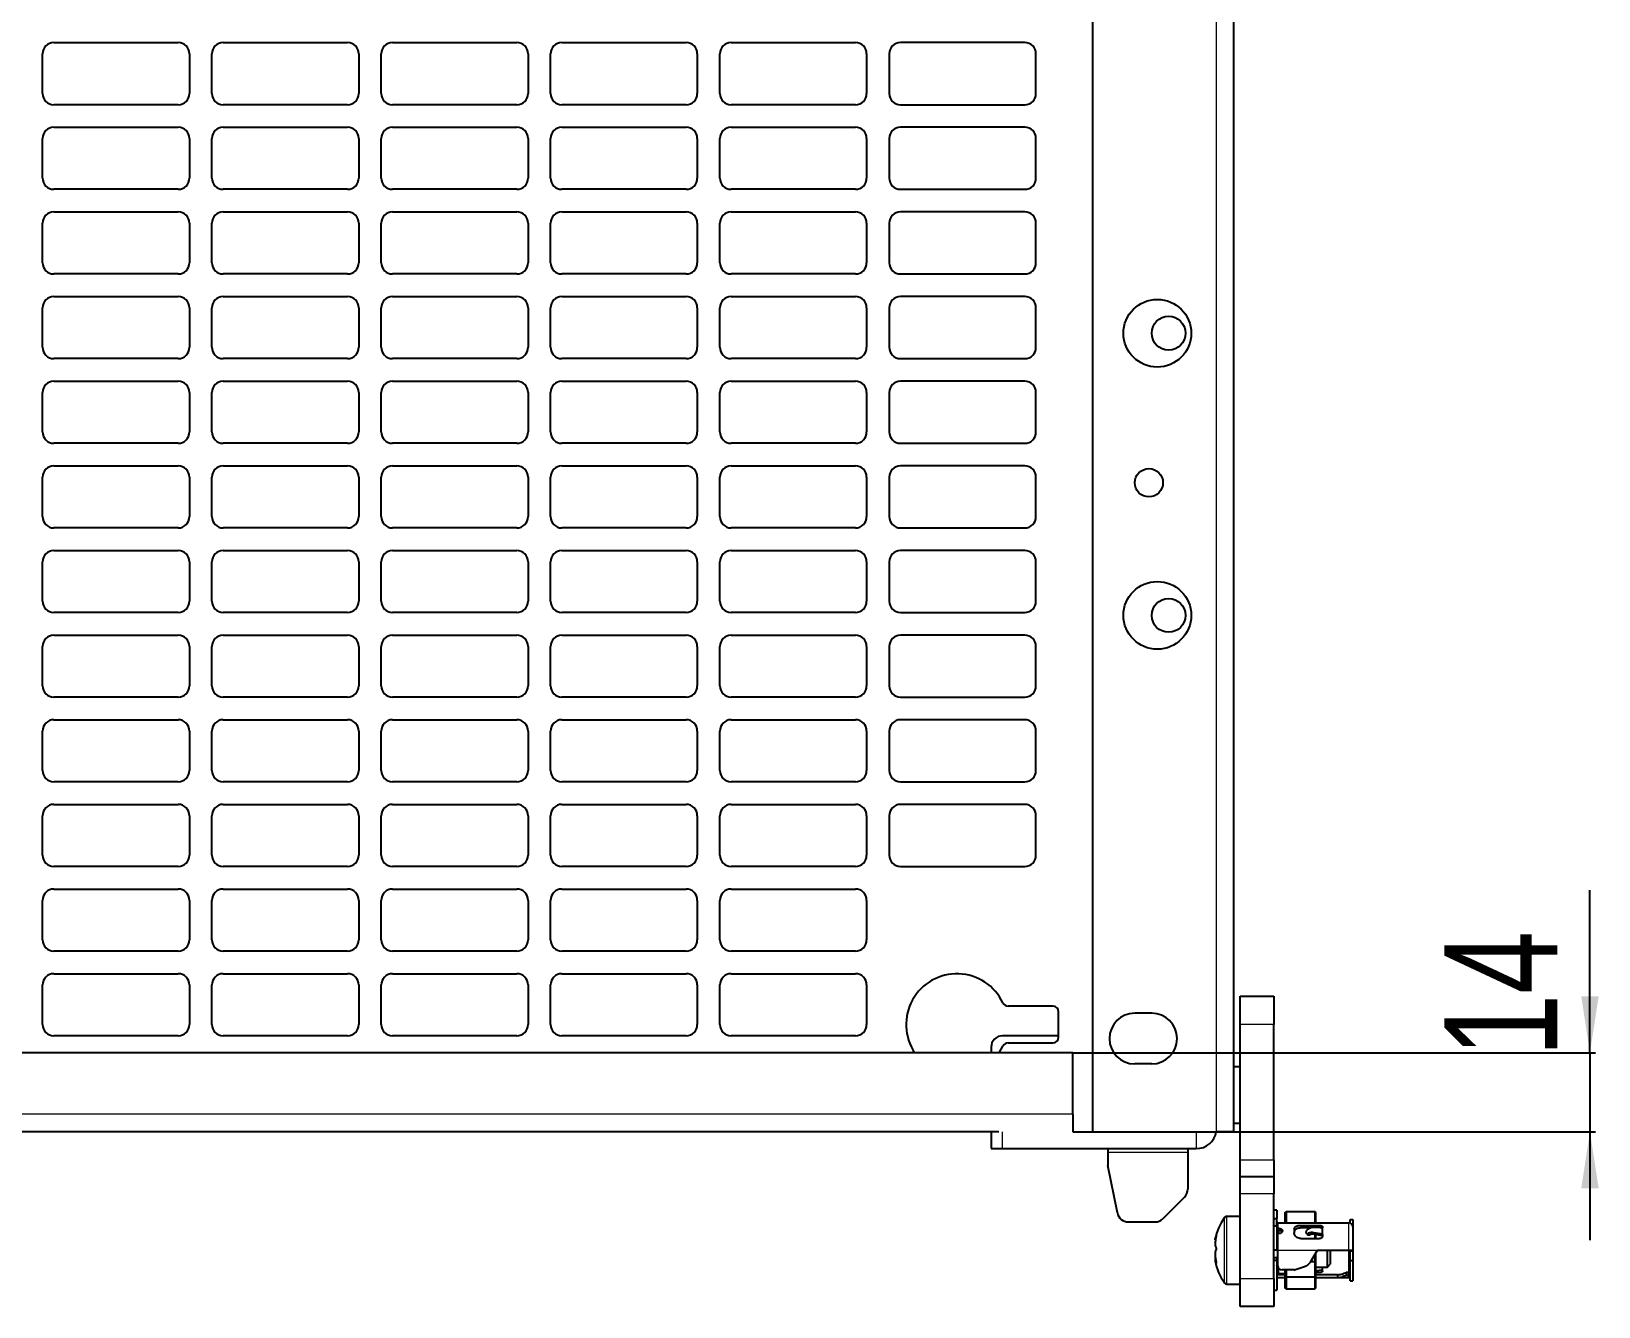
# Model space of a CAD drawing. Header units: millimetres. Extents: x -403 to 1106, y 650 to 1898.
# Drawn here: x 828.3 to 1106, y 831.4 to 1057.4 of the extents above; entities that cross this region are included whole.
import ezdxf

# ---------------------------------------------------------------- set-up
doc = ezdxf.new("R2010")
doc.units = ezdxf.units.MM
doc.layers.add('FORMAT', color=7, linetype='Continuous')
doc.styles.add('SLDTEXTSTYLE0', font='TXT', dxfattribs={"width": 0.75})
doc.dimstyles.new('SLDDIMSTYLE1', dxfattribs={"dimtxt": 20, "dimasz": 10, "dimexe": 0, "dimexo": 0.0625, "dimgap": 5, "dimtad": 2, "dimdec": 1, "dimrnd": 1e-09, "dimzin": 12, "dimdsep": 46, "dimtxsty": 'SLDTEXTSTYLE0', "dimsah": 1, "dimcen": 0.09, "dimadec": 0, "dimazin": 3, "dimtfac": 1, "dimtmove": 0, "dimatfit": 0, "dimfxl": 0, "dimfrac": 2, "dimtolj": 1, "dimtzin": 12, "dimarcsym": 0})

# ---------------------------------------------------------------- blocks, each defined once
blk = doc.blocks.new('_D_8')
at = {"layer": 'FORMAT'}
for p, q in [((1104.46, 876.35), (1104.46, 905.17)), ((1012.82, 876.35), (1105.46, 876.35)), ((1104.46, 876.35), (1104.46, 862.35)), ((1012.82, 862.35), (1105.46, 862.35)), ((1104.46, 862.35), (1104.46, 843.12))]:
    blk.add_line(p, q, dxfattribs=at)
for points in [[(1104.46, 876.35), (1106, 886.35), (1102.92, 886.35)], [(1104.46, 862.35), (1102.92, 852.35), (1106, 852.35)]]:
    blk.add_solid(points, dxfattribs=at)
at = {"layer": 'FORMAT', "insert": (1078.68, 875.62), "char_height": 20, "attachment_point": 1, "rotation": 90, "style": 'SLDTEXTSTYLE0'}
blk.add_mtext('14', dxfattribs=at)

msp = doc.modelspace()

# ---------------------------------------------------------------- linework, layer by layer
at = {"color": 7, "linetype": 'Continuous', "lineweight": 25}
for p, q in [((1041.31, 1745.36), (1041.31, 862.36)), ((1016.31, 1716.16), (1016.31, 862.36)), ((832.31, 1055.36), (854.31, 1055.36)), ((862.31, 1055.36), (884.31, 1055.36)), ((892.31, 1055.36), (914.31, 1055.36)), ((922.31, 1055.36), (944.31, 1055.36)), ((952.31, 1055.36), (974.31, 1055.36)), ((1004.31, 1055.36), (982.31, 1055.36)), ((830.31, 1046.36), (830.31, 1053.36)), ((856.31, 1053.36), (856.31, 1046.36)), ((860.31, 1046.36), (860.31, 1053.36)), ((886.31, 1053.36), (886.31, 1046.36)), ((890.31, 1046.36), (890.31, 1053.36)), ((916.31, 1053.36), (916.31, 1046.36)), ((920.31, 1046.36), (920.31, 1053.36)), ((946.31, 1053.36), (946.31, 1046.36)), ((950.31, 1046.36), (950.31, 1053.36)), ((976.31, 1053.36), (976.31, 1046.36)), ((980.31, 1053.36), (980.31, 1046.36)), ((1006.31, 1046.36), (1006.31, 1053.36)), ((854.31, 1044.36), (832.31, 1044.36)), ((884.31, 1044.36), (862.31, 1044.36)), ((914.31, 1044.36), (892.31, 1044.36)), ((944.31, 1044.36), (922.31, 1044.36)), ((974.31, 1044.36), (952.31, 1044.36)), ((982.31, 1044.36), (1004.31, 1044.36)), ((832.31, 1040.36), (854.31, 1040.36)), ((862.31, 1040.36), (884.31, 1040.36)), ((892.31, 1040.36), (914.31, 1040.36)), ((922.31, 1040.36), (944.31, 1040.36)), ((952.31, 1040.36), (974.31, 1040.36)), ((1004.31, 1040.36), (982.31, 1040.36)), ((830.31, 1031.36), (830.31, 1038.36)), ((856.31, 1038.36), (856.31, 1031.36)), ((860.31, 1031.36), (860.31, 1038.36)), ((886.31, 1038.36), (886.31, 1031.36)), ((890.31, 1031.36), (890.31, 1038.36)), ((916.31, 1038.36), (916.31, 1031.36)), ((920.31, 1031.36), (920.31, 1038.36)), ((946.31, 1038.36), (946.31, 1031.36)), ((950.31, 1031.36), (950.31, 1038.36)), ((976.31, 1038.36), (976.31, 1031.36)), ((980.31, 1038.36), (980.31, 1031.36)), ((1006.31, 1031.36), (1006.31, 1038.36)), ((854.31, 1029.36), (832.31, 1029.36)), ((884.31, 1029.36), (862.31, 1029.36)), ((914.31, 1029.36), (892.31, 1029.36)), ((944.31, 1029.36), (922.31, 1029.36)), ((974.31, 1029.36), (952.31, 1029.36)), ((982.31, 1029.36), (1004.31, 1029.36)), ((832.31, 1025.36), (854.31, 1025.36)), ((862.31, 1025.36), (884.31, 1025.36)), ((892.31, 1025.36), (914.31, 1025.36)), ((922.31, 1025.36), (944.31, 1025.36)), ((952.31, 1025.36), (974.31, 1025.36)), ((1004.31, 1025.36), (982.31, 1025.36)), ((830.31, 1016.36), (830.31, 1023.36)), ((856.31, 1023.36), (856.31, 1016.36)), ((860.31, 1016.36), (860.31, 1023.36)), ((886.31, 1023.36), (886.31, 1016.36)), ((890.31, 1016.36), (890.31, 1023.36)), ((916.31, 1023.36), (916.31, 1016.36)), ((920.31, 1016.36), (920.31, 1023.36)), ((946.31, 1023.36), (946.31, 1016.36)), ((950.31, 1016.36), (950.31, 1023.36)), ((976.31, 1023.36), (976.31, 1016.36)), ((980.31, 1023.36), (980.31, 1016.36)), ((1006.31, 1016.36), (1006.31, 1023.36)), ((854.31, 1014.36), (832.31, 1014.36)), ((884.31, 1014.36), (862.31, 1014.36)), ((914.31, 1014.36), (892.31, 1014.36)), ((944.31, 1014.36), (922.31, 1014.36)), ((974.31, 1014.36), (952.31, 1014.36)), ((982.31, 1014.36), (1004.31, 1014.36)), ((830.31, 1001.36), (830.31, 1008.36)), ((832.31, 1010.36), (854.31, 1010.36)), ((856.31, 1008.36), (856.31, 1001.36)), ((860.31, 1001.36), (860.31, 1008.36)), ((862.31, 1010.36), (884.31, 1010.36)), ((886.31, 1008.36), (886.31, 1001.36)), ((890.31, 1001.36), (890.31, 1008.36)), ((892.31, 1010.36), (914.31, 1010.36)), ((916.31, 1008.36), (916.31, 1001.36)), ((920.31, 1001.36), (920.31, 1008.36)), ((922.31, 1010.36), (944.31, 1010.36)), ((946.31, 1008.36), (946.31, 1001.36)), ((950.31, 1001.36), (950.31, 1008.36)), ((952.31, 1010.36), (974.31, 1010.36)), ((976.31, 1008.36), (976.31, 1001.36)), ((980.31, 1008.36), (980.31, 1001.36)), ((1004.31, 1010.36), (982.31, 1010.36)), ((1006.31, 1001.36), (1006.31, 1008.36)), ((854.31, 999.36), (832.31, 999.36)), ((884.31, 999.36), (862.31, 999.36)), ((914.31, 999.36), (892.31, 999.36)), ((944.31, 999.36), (922.31, 999.36)), ((974.31, 999.36), (952.31, 999.36)), ((982.31, 999.36), (1004.31, 999.36)), ((832.31, 995.36), (854.31, 995.36)), ((862.31, 995.36), (884.31, 995.36)), ((892.31, 995.36), (914.31, 995.36)), ((922.31, 995.36), (944.31, 995.36)), ((952.31, 995.36), (974.31, 995.36)), ((1004.31, 995.36), (982.31, 995.36)), ((830.31, 986.36), (830.31, 993.36)), ((856.31, 993.36), (856.31, 986.36)), ((860.31, 986.36), (860.31, 993.36)), ((886.31, 993.36), (886.31, 986.36)), ((890.31, 986.36), (890.31, 993.36)), ((916.31, 993.36), (916.31, 986.36)), ((920.31, 986.36), (920.31, 993.36)), ((946.31, 993.36), (946.31, 986.36)), ((950.31, 986.36), (950.31, 993.36)), ((976.31, 993.36), (976.31, 986.36)), ((980.31, 993.36), (980.31, 986.36)), ((1006.31, 986.36), (1006.31, 993.36)), ((854.31, 984.36), (832.31, 984.36)), ((884.31, 984.36), (862.31, 984.36)), ((914.31, 984.36), (892.31, 984.36)), ((944.31, 984.36), (922.31, 984.36)), ((974.31, 984.36), (952.31, 984.36)), ((982.31, 984.36), (1004.31, 984.36)), ((832.31, 980.36), (854.31, 980.36)), ((862.31, 980.36), (884.31, 980.36)), ((892.31, 980.36), (914.31, 980.36)), ((922.31, 980.36), (944.31, 980.36)), ((952.31, 980.36), (974.31, 980.36)), ((1004.31, 980.36), (982.31, 980.36)), ((830.31, 971.36), (830.31, 978.36)), ((856.31, 978.36), (856.31, 971.36)), ((860.31, 971.36), (860.31, 978.36)), ((886.31, 978.36), (886.31, 971.36)), ((890.31, 971.36), (890.31, 978.36)), ((916.31, 978.36), (916.31, 971.36)), ((920.31, 971.36), (920.31, 978.36)), ((946.31, 978.36), (946.31, 971.36)), ((950.31, 971.36), (950.31, 978.36)), ((976.31, 978.36), (976.31, 971.36)), ((980.31, 978.36), (980.31, 971.36)), ((1006.31, 971.36), (1006.31, 978.36)), ((854.31, 969.36), (832.31, 969.36)), ((884.31, 969.36), (862.31, 969.36)), ((914.31, 969.36), (892.31, 969.36)), ((944.31, 969.36), (922.31, 969.36)), ((974.31, 969.36), (952.31, 969.36)), ((982.31, 969.36), (1004.31, 969.36)), ((832.31, 965.36), (854.31, 965.36)), ((862.31, 965.36), (884.31, 965.36)), ((892.31, 965.36), (914.31, 965.36)), ((922.31, 965.36), (944.31, 965.36)), ((952.31, 965.36), (974.31, 965.36)), ((1004.31, 965.36), (982.31, 965.36)), ((830.31, 956.36), (830.31, 963.36)), ((856.31, 963.36), (856.31, 956.36)), ((860.31, 956.36), (860.31, 963.36)), ((886.31, 963.36), (886.31, 956.36)), ((890.31, 956.36), (890.31, 963.36)), ((916.31, 963.36), (916.31, 956.36)), ((920.31, 956.36), (920.31, 963.36)), ((946.31, 963.36), (946.31, 956.36)), ((950.31, 956.36), (950.31, 963.36)), ((976.31, 963.36), (976.31, 956.36)), ((980.31, 963.36), (980.31, 956.36)), ((1006.31, 956.36), (1006.31, 963.36)), ((854.31, 954.36), (832.31, 954.36)), ((884.31, 954.36), (862.31, 954.36)), ((914.31, 954.36), (892.31, 954.36)), ((944.31, 954.36), (922.31, 954.36)), ((974.31, 954.36), (952.31, 954.36)), ((982.31, 954.36), (1004.31, 954.36)), ((832.31, 950.36), (854.31, 950.36)), ((862.31, 950.36), (884.31, 950.36)), ((892.31, 950.36), (914.31, 950.36)), ((922.31, 950.36), (944.31, 950.36)), ((952.31, 950.36), (974.31, 950.36)), ((1004.31, 950.36), (982.31, 950.36)), ((830.31, 941.36), (830.31, 948.36)), ((856.31, 948.36), (856.31, 941.36)), ((860.31, 941.36), (860.31, 948.36)), ((886.31, 948.36), (886.31, 941.36)), ((890.31, 941.36), (890.31, 948.36)), ((916.31, 948.36), (916.31, 941.36)), ((920.31, 941.36), (920.31, 948.36)), ((946.31, 948.36), (946.31, 941.36)), ((950.31, 941.36), (950.31, 948.36)), ((976.31, 948.36), (976.31, 941.36)), ((980.31, 948.36), (980.31, 941.36)), ((1006.31, 941.36), (1006.31, 948.36)), ((854.31, 939.36), (832.31, 939.36)), ((884.31, 939.36), (862.31, 939.36)), ((914.31, 939.36), (892.31, 939.36)), ((944.31, 939.36), (922.31, 939.36)), ((974.31, 939.36), (952.31, 939.36)), ((982.31, 939.36), (1004.31, 939.36)), ((830.31, 926.36), (830.31, 933.36)), ((832.31, 935.36), (854.31, 935.36)), ((856.31, 933.36), (856.31, 926.36)), ((860.31, 926.36), (860.31, 933.36)), ((862.31, 935.36), (884.31, 935.36)), ((886.31, 933.36), (886.31, 926.36)), ((890.31, 926.36), (890.31, 933.36)), ((892.31, 935.36), (914.31, 935.36)), ((916.31, 933.36), (916.31, 926.36)), ((920.31, 926.36), (920.31, 933.36)), ((922.31, 935.36), (944.31, 935.36)), ((946.31, 933.36), (946.31, 926.36)), ((950.31, 926.36), (950.31, 933.36)), ((952.31, 935.36), (974.31, 935.36)), ((976.31, 933.36), (976.31, 926.36)), ((980.31, 933.36), (980.31, 926.36)), ((1004.31, 935.36), (982.31, 935.36)), ((1006.31, 926.36), (1006.31, 933.36)), ((854.31, 924.36), (832.31, 924.36)), ((884.31, 924.36), (862.31, 924.36)), ((914.31, 924.36), (892.31, 924.36)), ((944.31, 924.36), (922.31, 924.36)), ((974.31, 924.36), (952.31, 924.36)), ((982.31, 924.36), (1004.31, 924.36)), ((832.31, 920.36), (854.31, 920.36)), ((862.31, 920.36), (884.31, 920.36)), ((892.31, 920.36), (914.31, 920.36)), ((922.31, 920.36), (944.31, 920.36)), ((952.31, 920.36), (974.31, 920.36)), ((1004.31, 920.36), (982.31, 920.36)), ((830.31, 911.36), (830.31, 918.36)), ((856.31, 918.36), (856.31, 911.36)), ((860.31, 911.36), (860.31, 918.36)), ((886.31, 918.36), (886.31, 911.36)), ((890.31, 911.36), (890.31, 918.36)), ((916.31, 918.36), (916.31, 911.36)), ((920.31, 911.36), (920.31, 918.36)), ((946.31, 918.36), (946.31, 911.36)), ((950.31, 911.36), (950.31, 918.36)), ((976.31, 918.36), (976.31, 911.36)), ((980.31, 918.36), (980.31, 911.36)), ((1006.31, 911.36), (1006.31, 918.36)), ((854.31, 909.36), (832.31, 909.36)), ((884.31, 909.36), (862.31, 909.36)), ((914.31, 909.36), (892.31, 909.36)), ((944.31, 909.36), (922.31, 909.36)), ((974.31, 909.36), (952.31, 909.36)), ((982.31, 909.36), (1004.31, 909.36)), ((832.31, 905.36), (854.31, 905.36)), ((862.31, 905.36), (884.31, 905.36)), ((892.31, 905.36), (914.31, 905.36)), ((922.31, 905.36), (944.31, 905.36)), ((952.31, 905.36), (974.31, 905.36)), ((830.31, 896.36), (830.31, 903.36)), ((856.31, 903.36), (856.31, 896.36)), ((860.31, 896.36), (860.31, 903.36)), ((886.31, 903.36), (886.31, 896.36)), ((890.31, 896.36), (890.31, 903.36)), ((916.31, 903.36), (916.31, 896.36)), ((920.31, 896.36), (920.31, 903.36)), ((946.31, 903.36), (946.31, 896.36)), ((950.31, 896.36), (950.31, 903.36)), ((976.31, 903.36), (976.31, 896.36)), ((854.31, 894.36), (832.31, 894.36)), ((884.31, 894.36), (862.31, 894.36)), ((914.31, 894.36), (892.31, 894.36)), ((944.31, 894.36), (922.31, 894.36)), ((974.31, 894.36), (952.31, 894.36)), ((832.31, 890.36), (854.31, 890.36)), ((862.31, 890.36), (884.31, 890.36)), ((892.31, 890.36), (914.31, 890.36)), ((922.31, 890.36), (944.31, 890.36)), ((952.31, 890.36), (974.31, 890.36)), ((830.31, 881.36), (830.31, 888.36)), ((856.31, 888.36), (856.31, 881.36)), ((860.31, 881.36), (860.31, 888.36)), ((886.31, 888.36), (886.31, 881.36)), ((890.31, 881.36), (890.31, 888.36)), ((916.31, 888.36), (916.31, 881.36)), ((920.31, 881.36), (920.31, 888.36)), ((946.31, 888.36), (946.31, 881.36)), ((950.31, 881.36), (950.31, 888.36)), ((976.31, 888.36), (976.31, 881.36)), ((1042.46, 886.36), (1048.46, 886.36)), ((1042.46, 881.36), (1042.46, 886.36)), ((1048.46, 886.36), (1048.46, 881.36)), ((1009.31, 884.6), (1001.37, 884.6)), ((1010.31, 879.1), (1010.31, 883.6)), ((1026.81, 883.36), (1023.81, 883.36)), ((1042.46, 857.36), (1042.46, 881.36)), ((1048.46, 857.36), (1048.46, 881.36)), ((854.31, 879.36), (832.31, 879.36)), ((884.31, 879.36), (862.31, 879.36)), ((914.31, 879.36), (892.31, 879.36)), ((944.31, 879.36), (922.31, 879.36)), ((974.31, 879.36), (952.31, 879.36)), ((999.8, 876.35), (1000.46, 877.52)), ((1010.31, 879.36), (1000.36, 879.36)), ((1001.37, 878.1), (1009.31, 878.1)), ((1012.81, 876.35), (583.81, 876.35)), ((998.36, 877.36), (998.36, 876.35)), ((1012.81, 865.45), (1012.81, 876.35)), ((1026.81, 874.36), (1023.81, 874.36)), ((1042.46, 873.86), (1041.31, 873.86)), ((1012.81, 865.45), (1012.81, 862.35)), ((1041.31, 863.86), (1042.46, 863.86)), ((999.74, 862.35), (596.39, 862.35)), ((998.36, 862.35), (998.36, 859.36)), ((1012.81, 862.36), (1016.31, 862.36)), ((1016.31, 862.36), (1038.21, 862.36)), ((1041.31, 862.36), (1038.21, 862.36)), ((998.36, 859.36), (1000.36, 859.36)), ((1000.36, 859.36), (1034.71, 859.36)), ((1019.06, 859.36), (1019.06, 858.76)), ((1019.06, 858.76), (1019.06, 856.36)), ((1033.21, 859.36), (1033.21, 858.76)), ((1033.21, 858.76), (1033.21, 852.19)), ((1020.74, 847.96), (1019.06, 856.36)), ((1042.46, 854.36), (1042.46, 857.36)), ((1048.46, 857.36), (1048.46, 854.36)), ((1048.46, 854.36), (1042.46, 854.36)), ((1042.46, 851.36), (1042.46, 854.36)), ((1048.46, 854.36), (1048.46, 851.36)), ((1032.63, 850.77), (1028.8, 846.94)), ((1042.46, 836.36), (1042.46, 851.36)), ((1048.46, 836.36), (1048.46, 851.36)), ((1042.46, 847.36), (1040.14, 847.36)), ((1048.96, 848.46), (1048.46, 848.46)), ((1048.46, 846.99), (1048.96, 846.99)), ((1048.96, 848.46), (1048.96, 846.99)), ((1048.96, 845.68), (1048.96, 846.99)), ((1050.46, 848.07), (1050.66, 848.2)), ((1050.46, 846.21), (1050.46, 848.07)), ((1050.66, 848.2), (1050.66, 846.21)), ((1050.66, 848.2), (1055.75, 848.2)), ((1055.75, 846.21), (1055.75, 848.2)), ((1055.75, 848.2), (1055.86, 847.97)), ((1055.86, 847.97), (1055.86, 846.21)), ((1022.7, 846.36), (1027.38, 846.36)), ((1048.46, 845.68), (1048.96, 845.68)), ((1048.96, 845.68), (1048.96, 841.36)), ((1049.26, 844.36), (1049, 844.36)), ((1049.16, 846.21), (1059.76, 846.21)), ((1049.41, 845.2), (1049.16, 845.2)), ((1049.41, 844.81), (1049.16, 844.81)), ((1049.41, 844.31), (1049.16, 844.31)), ((1049.26, 844.31), (1049.26, 844.81)), ((1049.96, 844.85), (1049.96, 844.73)), ((1052.06, 845.11), (1052.06, 844.43)), ((1053.26, 845.75), (1056.56, 845.75)), ((1054.98, 845.3), (1053.26, 845.3)), ((1054.14, 844.55), (1054.14, 844.58)), ((1054.18, 844.41), (1054.41, 844.12)), ((1055.75, 843.41), (1055.75, 844.18)), ((1057.06, 845.52), (1057.06, 845.31)), ((1057.06, 844.17), (1057.06, 845.31)), ((1057.06, 844.17), (1057.06, 843.85)), ((1059.76, 846.21), (1061.76, 846.21)), ((1061.96, 846.79), (1062.46, 846.79)), ((1061.96, 846.18), (1061.96, 846.79)), ((1062.46, 846.79), (1062.46, 845.51)), ((1062.46, 845.51), (1062.46, 841.36)), ((1038.04, 843.21), (1038.07, 843.21)), ((1053.26, 843.41), (1056.56, 843.41)), ((1055.86, 844.13), (1055.86, 843.41)), ((1048.96, 841.36), (1048.46, 841.36)), ((1048.46, 840.05), (1048.96, 840.05)), ((1048.96, 839.52), (1048.46, 839.52)), ((1048.96, 841.36), (1049.16, 841.36)), ((1048.96, 840.05), (1048.96, 839.52)), ((1048.96, 839.91), (1049.16, 839.9)), ((1048.96, 839.52), (1048.96, 834.26)), ((1049.16, 838.61), (1049.16, 841.36)), ((1055.01, 839.36), (1056.16, 841.36)), ((1055.01, 839.36), (1055.75, 839.36)), ((1055.75, 839.36), (1055.75, 840.64)), ((1055.75, 836.66), (1055.75, 839.36)), ((1055.86, 839.36), (1055.75, 839.36)), ((1055.86, 840.84), (1055.86, 839.36)), ((1055.86, 839.36), (1055.86, 836.69)), ((1056.16, 841.36), (1061.76, 841.36)), ((1057.96, 838.36), (1057.96, 841.36)), ((1057.96, 838.36), (1058.46, 838.86)), ((1058.46, 841.36), (1058.46, 838.86)), ((1061.76, 841.36), (1062.46, 841.36)), ((1061.96, 841.23), (1061.96, 841.36)), ((1061.96, 841.23), (1062.46, 841.23)), ((1061.96, 839.53), (1061.96, 841.23)), ((1061.96, 839.53), (1062.46, 839.53)), ((1061.96, 835.93), (1061.96, 839.53)), ((1062.46, 841.36), (1062.46, 841.23)), ((1062.46, 841.23), (1062.46, 839.53)), ((1062.46, 839.53), (1062.46, 835.93)), ((1042.46, 831.36), (1042.46, 836.36)), ((1048.46, 836.36), (1048.46, 831.36)), ((1048.96, 838.36), (1049.21, 838.36)), ((1049.26, 837.91), (1049.16, 837.91)), ((1050.46, 837.01), (1049.16, 837.01)), ((1049.16, 836.51), (1050.46, 836.51)), ((1049.26, 837.21), (1049.26, 838.23)), ((1049.26, 837.21), (1050.46, 837.21)), ((1052.06, 837.86), (1049.91, 837.86)), ((1050.46, 836.68), (1050.46, 837.86)), ((1050.66, 836.66), (1050.46, 836.68)), ((1050.46, 834.64), (1050.46, 836.68)), ((1050.66, 837.86), (1050.66, 836.66)), ((1050.66, 836.66), (1055.75, 836.66)), ((1050.66, 836.66), (1050.66, 834.51)), ((1055.86, 836.69), (1055.75, 836.66)), ((1055.75, 834.51), (1055.75, 836.66)), ((1055.86, 838.36), (1057.96, 838.36)), ((1057.06, 837.82), (1055.86, 837.7)), ((1056.56, 837.41), (1055.86, 837.41)), ((1059.76, 837.01), (1055.86, 837.01)), ((1055.86, 836.69), (1055.86, 834.74)), ((1055.86, 836.51), (1059.76, 836.51)), ((1057.06, 837.82), (1057.06, 838.36)), ((1057.06, 837.65), (1057.06, 837.82)), ((1059.76, 837.01), (1059.76, 836.51)), ((1059.76, 836.51), (1061.76, 836.51)), ((1061.26, 837.41), (1061.26, 836.96)), ((1061.76, 837.41), (1061.26, 837.41)), ((1061.26, 836.96), (1061.76, 836.96)), ((1061.76, 836.96), (1061.76, 837.41)), ((1061.96, 835.93), (1062.46, 835.93)), ((1040.14, 835.36), (1042.46, 835.36)), ((1048.46, 834.26), (1048.96, 834.26)), ((1050.66, 834.51), (1050.46, 834.64)), ((1050.66, 834.51), (1055.75, 834.51)), ((1055.86, 834.74), (1055.75, 834.51)), ((1048.46, 831.36), (1042.46, 831.36))]:
    msp.add_line(p, q, dxfattribs=at)
at = {"color": 8, "linetype": 'Continuous', "lineweight": 18}
for p, q in [((1038.21, 1716.16), (1038.21, 862.36)), ((1048.46, 881.36), (1042.46, 881.36)), ((1012.81, 865.45), (583.81, 865.45)), ((1000.36, 859.36), (1000.36, 862.35)), ((1034.71, 862.36), (1034.71, 859.36)), ((1019.06, 858.76), (1033.21, 858.76)), ((1042.46, 857.36), (1048.46, 857.36)), ((1048.46, 851.36), (1042.46, 851.36)), ((1039.7, 835.59), (1039.7, 847.13)), ((1040.14, 835.36), (1040.14, 847.36)), ((1049.16, 846.21), (1049.16, 845.2)), ((1049.16, 844.31), (1049.16, 841.36)), ((1049.41, 844.81), (1049.41, 845.2)), ((1053.26, 845.75), (1053.26, 845.3)), ((1056.56, 845.3), (1056.56, 845.75)), ((1061.76, 841.36), (1061.76, 846.21)), ((1049.16, 841.36), (1056.16, 841.36)), ((1061.76, 837.61), (1061.76, 841.36)), ((1042.46, 836.36), (1048.46, 836.36)), ((1049.16, 837.91), (1049.16, 837.01))]:
    msp.add_line(p, q, dxfattribs=at)
at = {"color": 7, "linetype": 'Continuous', "lineweight": 25, "flags": 128}
for points in [[(1048.96, 844.83), (1049.03, 844.82), (1049.16, 844.81)], [(1048.96, 844.43), (1048.97, 844.41), (1048.98, 844.38), (1049, 844.36), (1049.02, 844.35), (1049.05, 844.33), (1049.09, 844.32), (1049.12, 844.31), (1049.16, 844.31)], [(1049.26, 844.48), (1049.22, 844.39), (1049.21, 844.36)], [(1048.96, 837.88), (1049.03, 837.9), (1049.16, 837.91)], [(1048.96, 836.98), (1049.03, 836.99), (1049.16, 837.01)], [(1061.76, 836.51), (1061.9, 836.52), (1061.96, 836.54)]]:
    msp.add_lwpolyline(points, dxfattribs=at)
at = {"color": 7, "linetype": 'Continuous', "lineweight": 25}
for centre, radius in [((1027.81, 1003.86), 6), ((1029.81, 1003.86), 3), ((1026.31, 977.36), 2.5), ((1027.81, 953.86), 6), ((1029.81, 953.86), 3)]:
    msp.add_circle(centre, radius, dxfattribs=at)
for centre, radius, start, end in [((832.31, 1053.36), 2, 90, 180), ((854.31, 1053.36), 2, 0, 90), ((862.31, 1053.36), 2, 90, 180), ((884.31, 1053.36), 2, 0, 90), ((892.31, 1053.36), 2, 90, 180), ((914.31, 1053.36), 2, 0, 90), ((922.31, 1053.36), 2, 90, 180), ((944.31, 1053.36), 2, 0, 90), ((952.31, 1053.36), 2, 90, 180), ((974.31, 1053.36), 2, 0, 90), ((982.31, 1053.36), 2, 90, 180), ((1004.31, 1053.36), 2, 0, 90), ((832.31, 1046.36), 2, 180, 270), ((854.31, 1046.36), 2, 270, 0), ((862.31, 1046.36), 2, 180, 270), ((884.31, 1046.36), 2, 270, 0), ((892.31, 1046.36), 2, 180, 270), ((914.31, 1046.36), 2, 270, 0), ((922.31, 1046.36), 2, 180, 270), ((944.31, 1046.36), 2, 270, 0), ((952.31, 1046.36), 2, 180, 270), ((974.31, 1046.36), 2, 270, 0), ((982.31, 1046.36), 2, 180, 270), ((1004.31, 1046.36), 2, 270, 0), ((832.31, 1038.36), 2, 90, 180), ((854.31, 1038.36), 2, 0, 90), ((862.31, 1038.36), 2, 90, 180), ((884.31, 1038.36), 2, 0, 90), ((892.31, 1038.36), 2, 90, 180), ((914.31, 1038.36), 2, 0, 90), ((922.31, 1038.36), 2, 90, 180), ((944.31, 1038.36), 2, 0, 90), ((952.31, 1038.36), 2, 90, 180), ((974.31, 1038.36), 2, 0, 90), ((982.31, 1038.36), 2, 90, 180), ((1004.31, 1038.36), 2, 0, 90), ((832.31, 1031.36), 2, 180, 270), ((854.31, 1031.36), 2, 270, 0), ((862.31, 1031.36), 2, 180, 270), ((884.31, 1031.36), 2, 270, 0), ((892.31, 1031.36), 2, 180, 270), ((914.31, 1031.36), 2, 270, 0), ((922.31, 1031.36), 2, 180, 270), ((944.31, 1031.36), 2, 270, 0), ((952.31, 1031.36), 2, 180, 270), ((974.31, 1031.36), 2, 270, 0), ((982.31, 1031.36), 2, 180, 270), ((1004.31, 1031.36), 2, 270, 0), ((832.31, 1023.36), 2, 90, 180), ((854.31, 1023.36), 2, 0, 90), ((862.31, 1023.36), 2, 90, 180), ((884.31, 1023.36), 2, 0, 90), ((892.31, 1023.36), 2, 90, 180), ((914.31, 1023.36), 2, 0, 90), ((922.31, 1023.36), 2, 90, 180), ((944.31, 1023.36), 2, 0, 90), ((952.31, 1023.36), 2, 90, 180), ((974.31, 1023.36), 2, 0, 90), ((982.31, 1023.36), 2, 90, 180), ((1004.31, 1023.36), 2, 0, 90), ((832.31, 1016.36), 2, 180, 270), ((854.31, 1016.36), 2, 270, 0), ((862.31, 1016.36), 2, 180, 270), ((884.31, 1016.36), 2, 270, 0), ((892.31, 1016.36), 2, 180, 270), ((914.31, 1016.36), 2, 270, 0), ((922.31, 1016.36), 2, 180, 270), ((944.31, 1016.36), 2, 270, 0), ((952.31, 1016.36), 2, 180, 270), ((974.31, 1016.36), 2, 270, 0), ((982.31, 1016.36), 2, 180, 270), ((1004.31, 1016.36), 2, 270, 0), ((832.31, 1008.36), 2, 90, 180), ((854.31, 1008.36), 2, 0, 90), ((862.31, 1008.36), 2, 90, 180), ((884.31, 1008.36), 2, 0, 90), ((892.31, 1008.36), 2, 90, 180), ((914.31, 1008.36), 2, 0, 90), ((922.31, 1008.36), 2, 90, 180), ((944.31, 1008.36), 2, 0, 90), ((952.31, 1008.36), 2, 90, 180), ((974.31, 1008.36), 2, 0, 90), ((982.31, 1008.36), 2, 90, 180), ((1004.31, 1008.36), 2, 0, 90), ((832.31, 1001.36), 2, 180, 270), ((854.31, 1001.36), 2, 270, 0), ((862.31, 1001.36), 2, 180, 270), ((884.31, 1001.36), 2, 270, 0), ((892.31, 1001.36), 2, 180, 270), ((914.31, 1001.36), 2, 270, 0), ((922.31, 1001.36), 2, 180, 270), ((944.31, 1001.36), 2, 270, 0), ((952.31, 1001.36), 2, 180, 270), ((974.31, 1001.36), 2, 270, 0), ((982.31, 1001.36), 2, 180, 270), ((1004.31, 1001.36), 2, 270, 0), ((832.31, 993.36), 2, 90, 180), ((854.31, 993.36), 2, 0, 90), ((862.31, 993.36), 2, 90, 180), ((884.31, 993.36), 2, 0, 90), ((892.31, 993.36), 2, 90, 180), ((914.31, 993.36), 2, 0, 90), ((922.31, 993.36), 2, 90, 180), ((944.31, 993.36), 2, 0, 90), ((952.31, 993.36), 2, 90, 180), ((974.31, 993.36), 2, 0, 90), ((982.31, 993.36), 2, 90, 180), ((1004.31, 993.36), 2, 0, 90), ((832.31, 986.36), 2, 180, 270), ((854.31, 986.36), 2, 270, 0), ((862.31, 986.36), 2, 180, 270), ((884.31, 986.36), 2, 270, 0), ((892.31, 986.36), 2, 180, 270), ((914.31, 986.36), 2, 270, 0), ((922.31, 986.36), 2, 180, 270), ((944.31, 986.36), 2, 270, 0), ((952.31, 986.36), 2, 180, 270), ((974.31, 986.36), 2, 270, 0), ((982.31, 986.36), 2, 180, 270), ((1004.31, 986.36), 2, 270, 0), ((832.31, 978.36), 2, 90, 180), ((854.31, 978.36), 2, 0, 90), ((862.31, 978.36), 2, 90, 180), ((884.31, 978.36), 2, 0, 90), ((892.31, 978.36), 2, 90, 180), ((914.31, 978.36), 2, 0, 90), ((922.31, 978.36), 2, 90, 180), ((944.31, 978.36), 2, 0, 90), ((952.31, 978.36), 2, 90, 180), ((974.31, 978.36), 2, 0, 90), ((982.31, 978.36), 2, 90, 180), ((1004.31, 978.36), 2, 0, 90), ((832.31, 971.36), 2, 180, 270), ((854.31, 971.36), 2, 270, 0), ((862.31, 971.36), 2, 180, 270), ((884.31, 971.36), 2, 270, 0), ((892.31, 971.36), 2, 180, 270), ((914.31, 971.36), 2, 270, 0), ((922.31, 971.36), 2, 180, 270), ((944.31, 971.36), 2, 270, 0), ((952.31, 971.36), 2, 180, 270), ((974.31, 971.36), 2, 270, 0), ((982.31, 971.36), 2, 180, 270), ((1004.31, 971.36), 2, 270, 0), ((832.31, 963.36), 2, 90, 180), ((854.31, 963.36), 2, 0, 90), ((862.31, 963.36), 2, 90, 180), ((884.31, 963.36), 2, 0, 90), ((892.31, 963.36), 2, 90, 180), ((914.31, 963.36), 2, 0, 90), ((922.31, 963.36), 2, 90, 180), ((944.31, 963.36), 2, 0, 90), ((952.31, 963.36), 2, 90, 180), ((974.31, 963.36), 2, 0, 90), ((982.31, 963.36), 2, 90, 180), ((1004.31, 963.36), 2, 0, 90), ((832.31, 956.36), 2, 180, 270), ((854.31, 956.36), 2, 270, 0), ((862.31, 956.36), 2, 180, 270), ((884.31, 956.36), 2, 270, 0), ((892.31, 956.36), 2, 180, 270), ((914.31, 956.36), 2, 270, 0), ((922.31, 956.36), 2, 180, 270), ((944.31, 956.36), 2, 270, 0), ((952.31, 956.36), 2, 180, 270), ((974.31, 956.36), 2, 270, 0), ((982.31, 956.36), 2, 180, 270), ((1004.31, 956.36), 2, 270, 0), ((832.31, 948.36), 2, 90, 180), ((854.31, 948.36), 2, 0, 90), ((862.31, 948.36), 2, 90, 180), ((884.31, 948.36), 2, 0, 90), ((892.31, 948.36), 2, 90, 180), ((914.31, 948.36), 2, 0, 90), ((922.31, 948.36), 2, 90, 180), ((944.31, 948.36), 2, 0, 90), ((952.31, 948.36), 2, 90, 180), ((974.31, 948.36), 2, 0, 90), ((982.31, 948.36), 2, 90, 180), ((1004.31, 948.36), 2, 0, 90), ((832.31, 941.36), 2, 180, 270), ((854.31, 941.36), 2, 270, 0), ((862.31, 941.36), 2, 180, 270), ((884.31, 941.36), 2, 270, 0), ((892.31, 941.36), 2, 180, 270), ((914.31, 941.36), 2, 270, 0), ((922.31, 941.36), 2, 180, 270), ((944.31, 941.36), 2, 270, 0), ((952.31, 941.36), 2, 180, 270), ((974.31, 941.36), 2, 270, 0), ((982.31, 941.36), 2, 180, 270), ((1004.31, 941.36), 2, 270, 0), ((832.31, 933.36), 2, 90, 180), ((854.31, 933.36), 2, 0, 90), ((862.31, 933.36), 2, 90, 180), ((884.31, 933.36), 2, 0, 90), ((892.31, 933.36), 2, 90, 180), ((914.31, 933.36), 2, 0, 90), ((922.31, 933.36), 2, 90, 180), ((944.31, 933.36), 2, 0, 90), ((952.31, 933.36), 2, 90, 180), ((974.31, 933.36), 2, 0, 90), ((982.31, 933.36), 2, 90, 180), ((1004.31, 933.36), 2, 0, 90), ((832.31, 926.36), 2, 180, 270), ((854.31, 926.36), 2, 270, 0), ((862.31, 926.36), 2, 180, 270), ((884.31, 926.36), 2, 270, 0), ((892.31, 926.36), 2, 180, 270), ((914.31, 926.36), 2, 270, 0), ((922.31, 926.36), 2, 180, 270), ((944.31, 926.36), 2, 270, 0), ((952.31, 926.36), 2, 180, 270), ((974.31, 926.36), 2, 270, 0), ((982.31, 926.36), 2, 180, 270), ((1004.31, 926.36), 2, 270, 0), ((832.31, 918.36), 2, 90, 180), ((854.31, 918.36), 2, 0, 90), ((862.31, 918.36), 2, 90, 180), ((884.31, 918.36), 2, 0, 90), ((892.31, 918.36), 2, 90, 180), ((914.31, 918.36), 2, 0, 90), ((922.31, 918.36), 2, 90, 180), ((944.31, 918.36), 2, 0, 90), ((952.31, 918.36), 2, 90, 180), ((974.31, 918.36), 2, 0, 90), ((982.31, 918.36), 2, 90, 180), ((1004.31, 918.36), 2, 0, 90), ((832.31, 911.36), 2, 180, 270), ((854.31, 911.36), 2, 270, 0), ((862.31, 911.36), 2, 180, 270), ((884.31, 911.36), 2, 270, 0), ((892.31, 911.36), 2, 180, 270), ((914.31, 911.36), 2, 270, 0), ((922.31, 911.36), 2, 180, 270), ((944.31, 911.36), 2, 270, 0), ((952.31, 911.36), 2, 180, 270), ((974.31, 911.36), 2, 270, 0), ((982.31, 911.36), 2, 180, 270), ((1004.31, 911.36), 2, 270, 0), ((832.31, 903.36), 2, 90, 180), ((854.31, 903.36), 2, 0, 90), ((862.31, 903.36), 2, 90, 180), ((884.31, 903.36), 2, 0, 90), ((892.31, 903.36), 2, 90, 180), ((914.31, 903.36), 2, 0, 90), ((922.31, 903.36), 2, 90, 180), ((944.31, 903.36), 2, 0, 90), ((952.31, 903.36), 2, 90, 180), ((974.31, 903.36), 2, 0, 90), ((832.31, 896.36), 2, 180, 270), ((854.31, 896.36), 2, 270, 0), ((862.31, 896.36), 2, 180, 270), ((884.31, 896.36), 2, 270, 0), ((892.31, 896.36), 2, 180, 270), ((914.31, 896.36), 2, 270, 0), ((922.31, 896.36), 2, 180, 270), ((944.31, 896.36), 2, 270, 0), ((952.31, 896.36), 2, 180, 270), ((974.31, 896.36), 2, 270, 0), ((832.31, 888.36), 2, 90, 180), ((854.31, 888.36), 2, 0, 90), ((862.31, 888.36), 2, 90, 180), ((884.31, 888.36), 2, 0, 90), ((892.31, 888.36), 2, 90, 180), ((914.31, 888.36), 2, 0, 90), ((922.31, 888.36), 2, 90, 180), ((944.31, 888.36), 2, 0, 90), ((952.31, 888.36), 2, 90, 180), ((974.31, 888.36), 2, 0, 90), ((992.31, 881.35), 9, 25.1507, 213.749), ((1001.37, 885.6), 1, 205.1507, 270), ((1009.31, 883.6), 1, 0, 90), ((1023.81, 878.86), 4.5, 90, 270), ((1026.81, 878.86), 4.5, 270, 90), ((832.31, 881.36), 2, 180, 270), ((854.31, 881.36), 2, 270, 0), ((862.31, 881.36), 2, 180, 270), ((884.31, 881.36), 2, 270, 0), ((892.31, 881.36), 2, 180, 270), ((914.31, 881.36), 2, 270, 0), ((922.31, 881.36), 2, 180, 270), ((944.31, 881.36), 2, 270, 0), ((952.31, 881.36), 2, 180, 270), ((974.31, 881.36), 2, 270, 0), ((1000.36, 877.36), 2, 90, 180), ((1001.37, 877.1), 1, 90, 154.8493), ((1009.31, 879.1), 1, 270, 0), ((1034.71, 862.96), 3.6, 270, 350.4059), ((1031.21, 852.19), 2, 315, 0), ((1022.7, 848.36), 2, 191.3099, 270), ((1047.86, 841.36), 10, 144.7485, 168.9879), ((1040.14, 846.82), 0.54, 90, 144.7485), ((1027.38, 848.36), 2, 270, 315), ((1049.16, 846.41), 0.2, 180, 270), ((1049.14, 845.39), 0.183, 187.3339, 275.8124), ((1061.76, 845.51), 0.7, 0, 90), ((1047.86, 841.36), 10, 191.0195, 215.2515), ((1049.06, 838.28), 0.0996, 125.5332, 176.0721), ((1049.16, 836.31), 0.2, 90, 180), ((1049.91, 838.61), 0.75, 180, 270), ((1052.06, 838.61), 0.75, 270, 285.0484), ((1061.76, 837.21), 0.2, 270, 0), ((1040.14, 835.9), 0.54, 215.2515, 270)]:
    msp.add_arc(centre, radius, start, end, dxfattribs=at)
for points, knots in [([(1049.41, 845.2), (1049.48, 845.2), (1049.6, 845.19), (1049.76, 845.14), (1049.89, 845.05), (1049.95, 844.94), (1049.96, 844.87), (1049.96, 844.85)], [0, 0, 0, 0, 0.2143929, 0.4287887, 0.6430611, 0.8568545, 1, 1, 1, 1]), ([(1049.92, 844.58), (1049.9, 844.62), (1049.85, 844.69), (1049.71, 844.76), (1049.56, 844.8), (1049.45, 844.81), (1049.41, 844.81)], [0, 0, 0, 0, 0.252501, 0.5315678, 0.8111426, 1, 1, 1, 1]), ([(1049.96, 844.73), (1049.96, 844.68), (1049.95, 844.59), (1049.85, 844.47), (1049.71, 844.37), (1049.56, 844.32), (1049.45, 844.31), (1049.41, 844.31)], [0, 0, 0, 0, 0.214305, 0.42865, 0.642279, 0.856223, 1, 1, 1, 1]), ([(1052.06, 845.11), (1052.08, 845.19), (1052.1, 845.36), (1052.3, 845.55), (1052.6, 845.68), (1052.94, 845.74), (1053.17, 845.75), (1053.26, 845.75)], [0, 0, 0, 0, 0.2128333, 0.4258501, 0.6355415, 0.8465873, 1, 1, 1, 1]), ([(1053.26, 845.3), (1053.13, 845.29), (1052.86, 845.28), (1052.5, 845.19), (1052.23, 845.04), (1052.08, 844.85), (1052.07, 844.7), (1052.06, 844.64)], [0, 0, 0, 0, 0.212875, 0.425767, 0.637937, 0.847353, 1, 1, 1, 1]), ([(1053.26, 843.41), (1053.13, 843.42), (1052.86, 843.44), (1052.5, 843.63), (1052.23, 843.89), (1052.08, 844.18), (1052.07, 844.36), (1052.06, 844.43)], [0, 0, 0, 0, 0.213238, 0.42649, 0.63916, 0.849598, 1, 1, 1, 1]), ([(1054.54, 845.09), (1054.49, 845.06), (1054.39, 845.01), (1054.27, 844.89), (1054.18, 844.76), (1054.14, 844.65), (1054.14, 844.6), (1054.14, 844.58)], [0, 0, 0, 0, 0.225867, 0.451734, 0.677598, 0.903479, 1, 1, 1, 1]), ([(1054.14, 844.55), (1054.14, 844.51), (1054.15, 844.44), (1054.23, 844.36), (1054.34, 844.32), (1054.45, 844.33), (1054.52, 844.35), (1054.54, 844.36)], [0, 0, 0, 0, 0.225883, 0.451767, 0.67765, 0.903524, 1, 1, 1, 1]), ([(1057.06, 845.31), (1056.56, 845.37), (1055.89, 845.45), (1055, 845.35), (1054.69, 845.18), (1054.54, 845.09)], [0, 0, 0, 0, 0.587693, 0.790818, 1, 1, 1, 1]), ([(1057.06, 844.17), (1056.56, 844.28), (1055.89, 844.43), (1055, 844.54), (1054.69, 844.42), (1054.54, 844.36)], [0, 0, 0, 0, 0.587693, 0.790818, 1, 1, 1, 1]), ([(1057.06, 843.88), (1056.63, 843.98), (1056.04, 844.12), (1055.23, 844.23), (1054.94, 844.11), (1054.79, 844.05)], [0, 0, 0, 0, 0.56666, 0.780905, 1, 1, 1, 1]), ([(1056.56, 845.75), (1056.62, 845.75), (1056.73, 845.75), (1056.88, 845.71), (1056.99, 845.65), (1057.05, 845.58), (1057.06, 845.54), (1057.06, 845.52)], [0, 0, 0, 0, 0.214445, 0.428893, 0.643239, 0.857188, 1, 1, 1, 1]), ([(1038.04, 843.21), (1038.04, 843.22), (1038.04, 843.24), (1038.1, 843.49), (1038.18, 843.73), (1038.23, 843.88), (1038.26, 843.93), (1038.26, 843.93), (1038.26, 843.92), (1038.26, 843.91), (1038.25, 843.86), (1038.21, 843.68), (1038.13, 843.31), (1038.06, 842.86), (1038.03, 842.47), (1038.06, 842.13), (1038.14, 841.96), (1038.22, 841.82), (1038.25, 841.76), (1038.26, 841.71), (1038.26, 841.68), (1038.26, 841.65), (1038.26, 841.62), (1038.24, 841.54), (1038.16, 841.34), (1038.08, 841.1), (1038.03, 840.69), (1038.05, 840.2), (1038.12, 839.77), (1038.2, 839.43), (1038.22, 839.31), (1038.24, 839.22), (1038.26, 839.16), (1038.26, 839.12), (1038.26, 839.11), (1038.26, 839.1)], [0, 0, 0, 0, 0.038395, 0.101606, 0.171866, 0.187862, 0.204006, 0.207638, 0.210677, 0.21372, 0.218356, 0.231131, 0.28809, 0.360901, 0.404711, 0.448836, 0.549423, 0.579372, 0.5944, 0.600457, 0.603752, 0.607074, 0.610825, 0.617556, 0.643246, 0.744679, 0.792601, 0.841136, 0.935328, 0.958581, 0.973366, 0.983098, 0.992885, 0.996792, 1, 1, 1, 1]), ([(1054.42, 844.12), (1054.43, 844.11), (1054.44, 844.09), (1054.45, 844.08), (1054.45, 844.07)], [0, 0, 0, 0, 0.872289, 1, 1, 1, 1]), ([(1054.79, 844.05), (1054.74, 844.04), (1054.64, 844.01), (1054.53, 844.03), (1054.48, 844.06), (1054.45, 844.07)], [0, 0, 0, 0, 0.369126, 0.738256, 1, 1, 1, 1]), ([(1057.06, 843.85), (1057.06, 843.8), (1057.05, 843.7), (1056.96, 843.57), (1056.83, 843.47), (1056.69, 843.41), (1056.6, 843.41), (1056.56, 843.41)], [0, 0, 0, 0, 0.214373, 0.428779, 0.642592, 0.856666, 1, 1, 1, 1]), ([(1038.06, 839.92), (1038.05, 839.89), (1038.03, 839.83), (1038.04, 839.67), (1038.06, 839.53), (1038.07, 839.51)], [0, 0, 0, 0, 0.387476, 0.882787, 1, 1, 1, 1]), ([(1038.26, 839.1), (1038.26, 839.1), (1038.26, 839.09), (1038.25, 839.09), (1038.21, 839.14), (1038.13, 839.31), (1038.06, 839.47), (1038.03, 839.53), (1038.04, 839.47), (1038.05, 839.44)], [0, 0, 0, 0, 0.0148838, 0.0358172, 0.0938232, 0.3530997, 0.6615741, 0.8569358, 1, 1, 1, 1]), ([(1048.96, 839.64), (1048.96, 839.65), (1048.97, 839.67), (1048.98, 839.7), (1049.02, 839.72), (1049.09, 839.71), (1049.14, 839.71), (1049.16, 839.7)], [0, 0, 0, 0, 0.195302, 0.377541, 0.538909, 0.761383, 1, 1, 1, 1]), ([(1048.96, 838.58), (1048.96, 838.59), (1048.97, 838.61), (1048.98, 838.64), (1049.02, 838.67), (1049.1, 838.68), (1049.15, 838.69), (1049.18, 838.69)], [0, 0, 0, 0, 0.187462, 0.362386, 0.517277, 0.750642, 1, 1, 1, 1]), ([(1055.01, 839.36), (1054.84, 839.14), (1054.49, 838.7), (1053.51, 838.23), (1052.74, 838.02), (1052.26, 837.88)], [0, 0, 0, 0, 0.254027, 0.526591, 1, 1, 1, 1]), ([(1057.06, 837.65), (1057.06, 837.62), (1057.05, 837.57), (1056.96, 837.49), (1056.84, 837.44), (1056.69, 837.42), (1056.6, 837.42), (1056.56, 837.41)], [0, 0, 0, 0, 0.214295, 0.42863, 0.64223, 0.856153, 1, 1, 1, 1]), ([(1059.76, 837.01), (1060.04, 837.03), (1060.54, 837.08), (1061.04, 837.31), (1061.26, 837.41)], [0, 0, 0, 0, 0.5598678, 1, 1, 1, 1]), ([(1059.76, 836.51), (1060.04, 836.54), (1060.54, 836.6), (1061.04, 836.85), (1061.26, 836.96)], [0, 0, 0, 0, 0.559911, 1, 1, 1, 1]), ([(1061.76, 836.51), (1061.76, 836.54), (1061.76, 836.6), (1061.76, 836.85), (1061.76, 836.96)], [0, 0, 0, 0, 0.559866, 1, 1, 1, 1])]:
    msp.add_open_spline(points, degree=3, knots=knots, dxfattribs=at)
at = {"color": 8, "linetype": 'Continuous', "lineweight": 18}
msp.add_open_spline([(1054.54, 844.36), (1054.58, 844.3), (1054.65, 844.22), (1054.73, 844.12), (1054.77, 844.07), (1054.79, 844.05)], degree=3, knots=[0, 0, 0, 0, 0.502362, 0.815418, 1, 1, 1, 1], dxfattribs=at)

# ---------------------------------------------------------------- dimensions: what is measured, and where the dimension line sits
at = {"layer": 'FORMAT'}
dim = msp.add_linear_dim(base=(1104.46, 862.35), p1=(1012.81, 876.35), p2=(1012.81, 862.35), angle=90, dimstyle='SLDDIMSTYLE1', dxfattribs=at)
dim.commit()
dim.dimension.update_dxf_attribs({"geometry": '_D_8', "text_midpoint": (1104.46, 890.39), "dimtype": 160})

doc.saveas('drawing.dxf')
